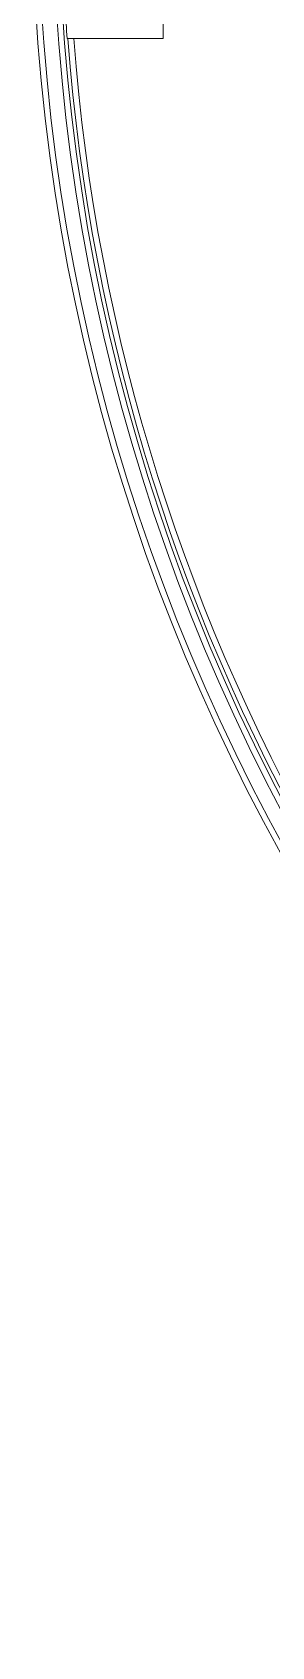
# Model space of a CAD drawing. Header units: millimetres. Extents: x 5536 to 6151, y 463 to 893.
# Drawn here: x 5637.8 to 5650.1, y 560.2 to 643.3 of the extents above; entities that cross this region are included whole.
import ezdxf

# ---------------------------------------------------------------- set-up
doc = ezdxf.new("R2010")
doc.units = ezdxf.units.MM
doc.header["$LTSCALE"] = 0.2
doc.layers.get('0').update_dxf_attribs({"lineweight": 18})

msp = doc.modelspace()

# ---------------------------------------------------------------- linework, layer by layer
for p, q in [((5644.483, 642.974), (5644.483, 645.974)), ((5639.546, 642.974), (5644.483, 642.974))]:
    msp.add_line(p, q)
for radius, start, end in [(101.908, 118.44247, 254.63694), (101.608, 118.44247, 254.63694), (100.842, 118.67849, 254.51733), (100.543, 118.67849, 254.51733), (100.395, 182.56902, 184.28426), (100.358, 184.28586, 236.76736), (100.058, 184.29872, 236.65489)]:
    msp.add_arc((5739.661, 650.474), radius, start, end)

doc.saveas('drawing.dxf')
